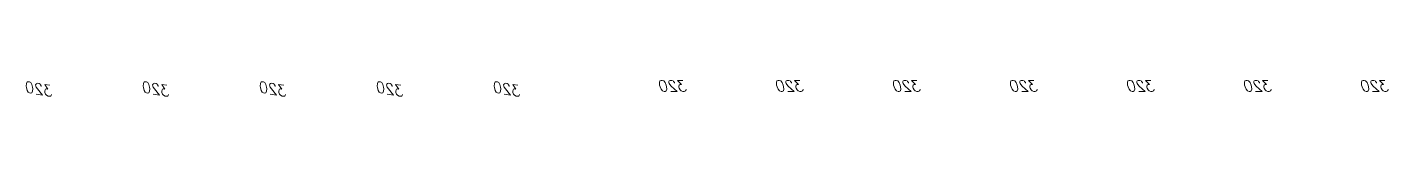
# Model space of a CAD drawing. Header units: inches. Extents: x 19839 to 37459, y -6108 to 838.
# Drawn here: x 28970.1 to 29020.9, y -2985.3 to -2984.7 of the extents above; entities that cross this region are included whole.
import ezdxf
from ezdxf.enums import TextEntityAlignment as Align

# ---------------------------------------------------------------- set-up
doc = ezdxf.new("R2010")
doc.units = ezdxf.units.IN
doc.header["$MEASUREMENT"] = 0
doc.layers.add('JJ', color=2, linetype='Continuous')
doc.styles.add('KT64F', font='italict', dxfattribs={"bigfont": 'KT64F'})

msp = doc.modelspace()

# ---------------------------------------------------------------- texts
at = {"layer": 'JJ', "color": 8, "ltscale": 500, "extrusion": (0, 0, -1), "style": 'KT64F'}
for p in [(-28970.564, -2985.003), (-28974.93, -2985.003), (-28979.295, -2985.003), (-28983.661, -2985.003), (-28988.027, -2985.003)]:
    msp.add_text('320', height=0.4075, rotation=9.7058, dxfattribs=at).set_placement(p, align=Align.MIDDLE_CENTER)
for p in [(-28994.213, -2984.881), (-28998.579, -2984.881), (-29002.945, -2984.881), (-29007.31, -2984.881), (-29011.676, -2984.881), (-29016.041, -2984.881), (-29020.407, -2984.881)]:
    msp.add_text('320', height=0.4075, dxfattribs=at).set_placement(p, align=Align.MIDDLE_CENTER)

doc.saveas('drawing.dxf')
